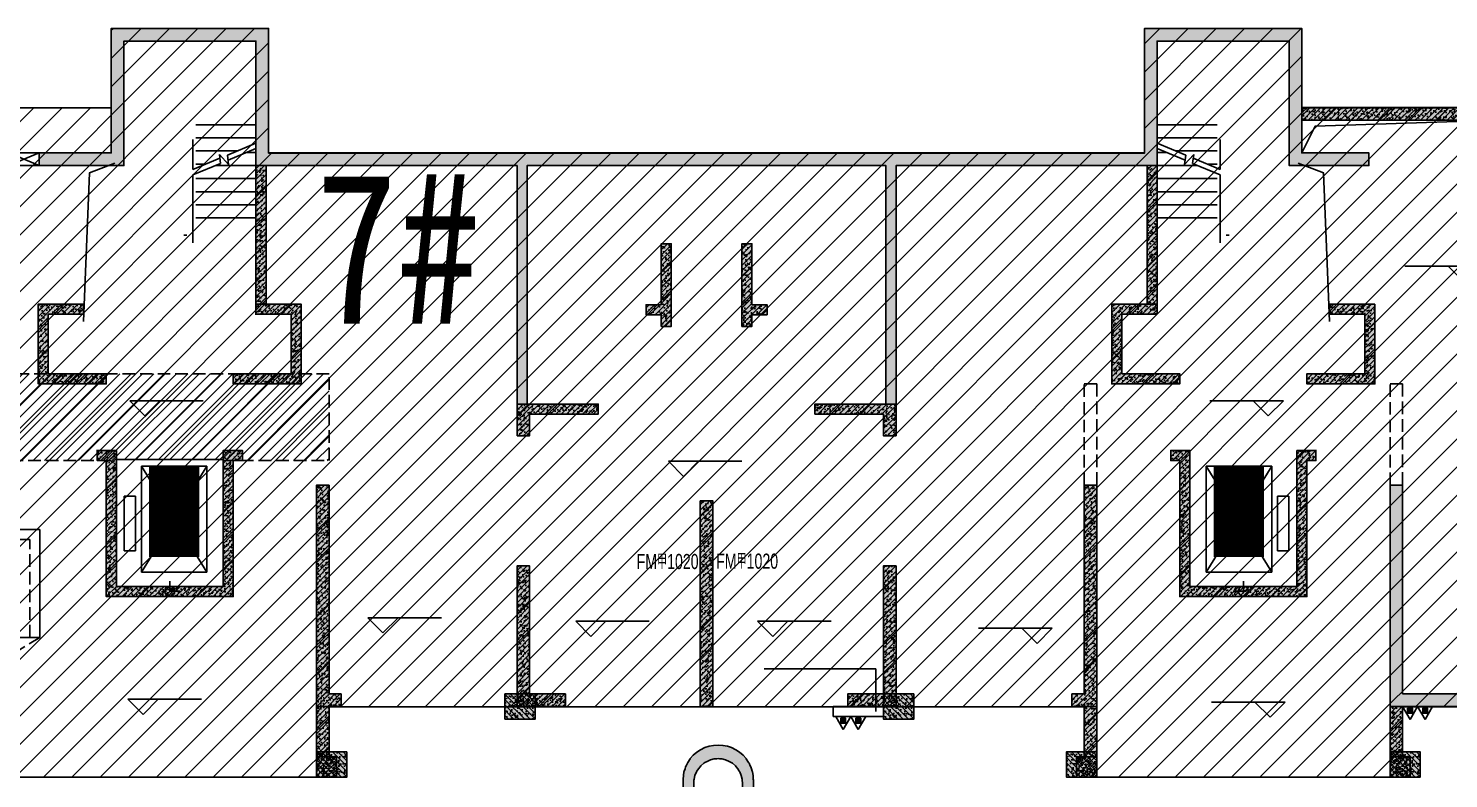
# Model space of a CAD drawing. Extents: x -1338203 to 1886333, y -783476 to 1038610.
# Drawn here: x 755202 to 783379, y 119921 to 134799 of the extents above; entities that cross this region are included whole.
import ezdxf
from ezdxf.enums import TextEntityAlignment as Align

# ---------------------------------------------------------------- set-up
doc = ezdxf.new("R2010")
doc.units = 0
doc.header["$LTSCALE"] = 1000
doc.header["$MEASUREMENT"] = 0
doc.linetypes.add('A-07-平面B1$0$DASH', pattern=[0.35, 0.25, -0.1])
for name, color, linetype, plot in [('A-001-主楼相对位置参照$0$AAD-A-MARK', 6, 'Continuous', False), ('A-07-平面B1$0$A01-125-交通核文字编号B2$0$AAD-A-MARK', 6, 'Continuous', False), ('A-07-平面B1$0$AAD-A-MARK', 6, 'Continuous', False), ('S-07-墙柱B1_1$0$AAD-A-MARK', 6, 'Continuous', False)]:
    doc.layers.add(name, color=color, linetype=linetype, plot=plot)
for name, color, linetype in [('A-001-平面参照B1$0$0G-NOTE', 4, 'Continuous'), ('A-07-平面B1$0$0A-A-SYMB-DOOR', 135, 'Continuous'), ('A-07-平面B1$0$0A-A-SYMB-ELEV', 150, 'Continuous'), ('A-07-平面B1$0$0A-B-D&W', 135, 'Continuous'), ('A-07-平面B1$0$0A-E-EVTR', 2, 'Continuous'), ('A-07-平面B1$0$0A-E-STRS', 2, 'Continuous'), ('A-07-平面B1$0$0A-ELEV-PATT', 8, 'Continuous'), ('A-07-平面B1$0$0A-O-HOLE', 52, 'Continuous'), ('A-07-平面B1$0$A01-125-交通核文字编号B2$0$0A-A-SYMB-ELEV', 150, 'Continuous'), ('A-FIRE', 7, 'Continuous'), ('p-a-core', 1, 'Continuous'), ('S-07-墙柱B1_1$0$0S-CC-LINE', 52, 'Continuous'), ('S-07-墙柱B1_1$0$0S-CW-HATCH', 251, 'Continuous'), ('S-07-墙柱B1_1$0$0S-CW-HATCH-UP', 251, 'Continuous'), ('S-07-墙柱B1_1$0$0S-CW-LINE', 72, 'Continuous'), ('S-07-墙柱B1_1$0$0S-S-HOLE', 55, 'Continuous'), ('S001地下一墙柱$0$S001地下一墙柱$0$0S-CC-LINE', 52, 'Continuous'), ('S001地下一墙柱$0$S001地下一墙柱$0$0S-CW-HATCH', 251, 'Continuous'), ('S001地下一墙柱$0$S001地下一墙柱$0$0S-CW-HATCH-UP', 251, 'Continuous'), ('地面指向箭头', 7, 'Continuous'), ('负一层消火栓$0$0P-ACC-FH', 7, 'Continuous'), ('负一层消火栓$0$0P-DIM-FH', 3, 'Continuous'), ('负一层消火栓$0$0P-EQUIP-FH', 7, 'Continuous')]:
    doc.layers.add(name, color=color, linetype=linetype)
doc.styles.add('A-001-平面参照B1$0$AAD-HT', font='simhei.ttf', dxfattribs={"width": 0.6})
doc.styles.add('A-07-平面B1$0$AAD-TXT', font='aad-txt.shx', dxfattribs={"width": 0.7, "bigfont": 'aad-hztxt.shx'})
pattern_1 = [(45, (0, 0), (-53.033, 53.033), []), (50, (0, 0), (215.1781, -18.8256), [22.5, -247.5]), (355, (0, 0), (-41.6254, 225.6576), [18, -198]), (100.4514, (17.93, -1.57), (173.5528, 206.8319), [19.122, -210.3426]), (46.1842, (0, 60), (320.1723, -49.6557), [33.75, -371.25]), (96.6356, (26.68, 55.86), (280.3988, 292.2354), [28.683, -315.514]), (351.1842, (0, 60), (280.3986, 292.2356), [27, -297]), (21, (30, 45), (179.0721, -120.7857), [22.5, -247.5]), (326, (30, 45), (72.9946, 217.545), [18, -198]), (71.4514, (44.92, 34.93), (252.0668, 96.7591), [19.122, -210.3426]), (37.5, (0, 0), (3.64796, 99.86816), [0, -195.6, 0, -201, 0, -198.75]), (7.5, (0, 0), (78.92086, 118.3235), [0, -114.6, 0, -191.1, 0, -75.75]), (327.5, (-66.9, 0), (160.14673, -6.76646), [0, -75, 0, -234, 0, -310.5]), (317.5, (-96.9, 0), (174.95585, 30.0315), [0, -97.5, 0, -155.4, 0, -220.5])]

# ---------------------------------------------------------------- blocks, each defined once
blk = doc.blocks.new('A-001-平面参照B1')
at = {"layer": 'A-001-平面参照B1$0$0G-NOTE', "style": 'A-001-平面参照B1$0$AAD-HT', "width": 0.8}
blk.add_text('7#', height=3000, rotation=0, dxfattribs=at).set_placement((-5474, -176447), align=Align.MIDDLE_LEFT)
blk = doc.blocks.new('S-07-墙柱B1_1')
at = {"layer": 'S-07-墙柱B1_1$0$0S-CW-HATCH'}
h = blk.add_hatch(color=256, dxfattribs=at)
h.dxf.hatch_style = 1
h.paths.add_polyline_path([(-2590, 8690), (-1160, 8690), (-1160, 11160), (1960, 11160), (1960, 8690), (19340, 8690), (19340, 11160), (22460, 11160), (22460, 8690), (23790, 8690), (23790, 8440), (22210, 8440), (22210, 10910), (19590, 10910), (19590, 8440), (14410, 8440), (14410, 3710), (14210, 3710), (14210, 8440), (7090, 8440), (7090, 3710), (6890, 3710), (6890, 8440), (1710, 8440), (1710, 10910), (-910, 10910), (-910, 8440), (-2590, 8440)])
h = blk.add_hatch(color=256, dxfattribs=at)
h.dxf.hatch_style = 1
h.paths.add_polyline_path([(22460, 9590), (26590, 9590), (26590, 8690), (26340, 8690), (26340, 9340), (22460, 9340)])
h = blk.add_hatch(color=256, dxfattribs=at)
h.dxf.hatch_style = 1
h.paths.add_polyline_path([(1710, 5690), (1910, 5690), (1910, 8440), (1710, 8440)])
h = blk.add_hatch(color=256, dxfattribs=at)
h.dxf.hatch_style = 1
h.paths.add_polyline_path([(19590, 5690), (19390, 5690), (19390, 8440), (19590, 8440)])
h = blk.add_hatch(color=256, dxfattribs=at)
h.dxf.hatch_style = 1
h.paths.add_polyline_path([(9750, 5680), (9750, 6890), (9950, 6890), (9950, 5250), (9750, 5250), (9750, 5480), (9450, 5480), (9450, 5680)])
h = blk.add_hatch(color=256, dxfattribs=at)
h.dxf.hatch_style = 1
h.paths.add_polyline_path([(11550, 5680), (11550, 6890), (11350, 6890), (11350, 5250), (11550, 5250), (11550, 5480), (11850, 5480), (11850, 5680)])
h = blk.add_hatch(color=256, dxfattribs=at)
h.dxf.hatch_style = 1
h.paths.add_polyline_path([(-2610, 5690), (-2610, 4110), (-1260, 4110), (-1260, 4310), (-2410, 4310), (-2410, 5490), (-1710, 5490), (-1710, 5690)])
h = blk.add_hatch(color=256, dxfattribs=at)
h.dxf.hatch_style = 1
h.paths.add_polyline_path([(2410, 4310), (1260, 4310), (1260, 4110), (2610, 4110), (2610, 5690), (1710, 5690), (1710, 5490), (2410, 5490)])
h = blk.add_hatch(color=256, dxfattribs=at)
h.dxf.hatch_style = 1
h.paths.add_polyline_path([(18890, 4310), (20040, 4310), (20040, 4110), (18690, 4110), (18690, 5690), (19590, 5690), (19590, 5490), (18890, 5490)])
h = blk.add_hatch(color=256, dxfattribs=at)
h.dxf.hatch_style = 1
h.paths.add_polyline_path([(23910, 5690), (23910, 4110), (22560, 4110), (22560, 4310), (23710, 4310), (23710, 5490), (23010, 5490), (23010, 5690)])
h = blk.add_hatch(color=256, dxfattribs=at)
h.dxf.hatch_style = 1
h.paths.add_polyline_path([(6890, 3080), (7140, 3080), (7140, 3510), (8500, 3510), (8500, 3710), (6890, 3710)])
h = blk.add_hatch(color=256, dxfattribs=at)
h.dxf.hatch_style = 1
h.paths.add_polyline_path([(14410, 3080), (14160, 3080), (14160, 3510), (12800, 3510), (12800, 3710), (14410, 3710)])
h = blk.add_hatch(color=256, dxfattribs=at)
h.dxf.hatch_style = 1
h.paths.add_polyline_path([(-1060, 2790), (-1440, 2790), (-1440, 2590), (-1260, 2590), (-1260, -110), (1260, -110), (1260, 2590), (1440, 2590), (1440, 2790), (1060, 2790), (1060, 90), (-1060, 90)])
h = blk.add_hatch(color=256, dxfattribs=at)
h.dxf.hatch_style = 1
h.paths.add_polyline_path([(22360, 2790), (22740, 2790), (22740, 2590), (22560, 2590), (22560, -110), (20040, -110), (20040, 2590), (19860, 2590), (19860, 2790), (20240, 2790), (20240, 90), (22360, 90)])
h = blk.add_hatch(color=256, dxfattribs=at)
h.dxf.hatch_style = 1
h.paths.add_polyline_path([(2910, -2290), (3400, -2290), (3400, -2040), (3160, -2040), (3160, 2100), (2910, 2100)])
h = blk.add_hatch(color=256, dxfattribs=at)
h.dxf.hatch_style = 1
h.paths.add_polyline_path([(18390, -2290), (17900, -2290), (17900, -2040), (18140, -2040), (18140, 2100), (18390, 2100)])
h = blk.add_hatch(color=256, dxfattribs=at)
h.dxf.hatch_style = 1
h.paths.add_polyline_path([(24460, -2040), (28140, -2040), (28140, -2290), (24210, -2290), (24210, 2100), (24460, 2100)])
h = blk.add_hatch(color=256, dxfattribs=at)
h.dxf.hatch_style = 1
h.paths.add_polyline_path([(10775, -2290), (10525, -2290), (10525, 1790), (10775, 1790)])
h = blk.add_hatch(color=256, dxfattribs=at)
h.dxf.hatch_style = 1
h.paths.add_polyline_path([(6890, -2290), (7850, -2290), (7850, -2040), (7140, -2040), (7140, 500), (6890, 500)])
h = blk.add_hatch(color=256, dxfattribs=at)
h.dxf.hatch_style = 1
h.paths.add_polyline_path([(14410, -2290), (13450, -2290), (13450, -2040), (14160, -2040), (14160, 500), (14410, 500)])
h = blk.add_hatch(color=256, dxfattribs=at)
h.dxf.hatch_style = 1
h.paths.add_polyline_path([(2910, -2290), (3160, -2290), (3160, -3290), (2910, -3290)])
h = blk.add_hatch(color=256, dxfattribs=at)
h.dxf.hatch_style = 1
h.paths.add_polyline_path([(18390, -2290), (18140, -2290), (18140, -3290), (18390, -3290)])
h = blk.add_hatch(color=256, dxfattribs=at)
h.dxf.hatch_style = 1
h.paths.add_polyline_path([(24210, -2290), (24460, -2290), (24460, -3290), (24210, -3290)])
h = blk.add_hatch(color=256, dxfattribs=at)
h.dxf.hatch_style = 1
h.paths.add_polyline_path([(3310, -3290), (2910, -3290), (2910, -3690), (3310, -3690)])
h = blk.add_hatch(color=256, dxfattribs=at)
h.dxf.hatch_style = 1
h.paths.add_polyline_path([(18390, -3290), (17990, -3290), (17990, -3690), (18390, -3690)])
h = blk.add_hatch(color=256, dxfattribs=at)
h.dxf.hatch_style = 1
h.paths.add_polyline_path([(24610, -3290), (24210, -3290), (24210, -3690), (24610, -3690)])
at = {"layer": 'S-07-墙柱B1_1$0$0S-CW-HATCH-UP'}
h = blk.add_hatch(dxfattribs=at)
h.set_pattern_fill('钢筋混凝土', color=256, scale=30)
h.set_pattern_definition([(45, (0, 0), (-53.033, 53.033), []), (50, (0, 0), (215.178, -18.8256), [22.5, -247.5]), (355, (0, 0), (-41.6254, 225.6576), [18, -198]), (100.4514, (17.93, -1.57), (173.5528, 206.8319), [19.122, -210.3426]), (46.1842, (0, 60), (320.1723, -49.6557), [33.75, -371.25]), (96.6356, (26.68, 55.86), (280.3988, 292.2354), [28.683, -315.514]), (351.1842, (0, 60), (280.3986, 292.2356), [27, -297]), (21, (30, 45), (179.0721, -120.7857), [22.5, -247.5]), (326, (30, 45), (72.9946, 217.545), [18, -198]), (71.4514, (44.92, 34.93), (252.0668, 96.7591), [19.122, -210.3426]), (37.5, (0, 0), (3.64796, 99.86816), [0, -195.6, 0, -201, 0, -198.75]), (7.5, (0, 0), (78.92086, 118.3235), [0, -114.6, 0, -191.1, 0, -75.75]), (327.5, (-66.9, 0), (160.14673, -6.76646), [0, -75, 0, -234, 0, -310.5]), (317.5, (-96.9, 0), (174.95585, 30.0315), [0, -97.5, 0, -155.4, 0, -220.5])])
h.paths.add_polyline_path([(-2590, 8690), (-1160, 8690), (-1160, 11160), (1960, 11160), (1960, 8690), (19340, 8690), (19340, 11160), (22460, 11160), (22460, 8690), (23790, 8690), (23790, 8440), (22210, 8440), (22210, 10910), (19590, 10910), (19590, 8440), (14410, 8440), (14410, 3710), (14210, 3710), (14210, 8440), (7090, 8440), (7090, 3710), (6890, 3710), (6890, 8440), (1710, 8440), (1710, 10910), (-910, 10910), (-910, 8440), (-2590, 8440)])
h = blk.add_hatch(dxfattribs=at)
h.set_pattern_fill('钢筋混凝土', color=256, scale=30)
h.set_pattern_definition([(45, (-2593366.44, 636368.834), (-53.0330086, 53.0330086), []), (50, (-2593366.44, 636368.83), (215.178055, -18.82564), [22.5, -247.5]), (355, (-2593366.44, 636368.83), (-41.6254, 225.65764), [18, -198]), (100.4514, (-2593348.51, 636367.27), (173.552815, 206.831863), [19.122057, -210.342634]), (46.1842, (-2593366.44, 636428.83), (320.172315, -49.655704), [33.75, -371.25]), (96.6356, (-2593339.76, 636424.7), (280.39881, 292.23536), [28.683086, -315.5139]), (351.1842, (-2593366.44, 636428.83), (280.398584, 292.23558), [27, -297]), (21, (-2593336.44, 636413.83), (179.072116, -120.785667), [22.5, -247.5]), (326, (-2593336.44, 636413.83), (72.9946, 217.545014), [18, -198]), (71.4514, (-2593321.52, 636403.77), (252.066789, 96.759149), [19.122057, -210.342634]), (37.5, (-2593366.44, 636368.834), (3.6479566, 99.8681561), [0, -195.6, 0, -201, 0, -198.75]), (7.5, (-2593366.44, 636368.83), (78.9208612, 118.3235136), [0, -114.6, 0, -191.1, 0, -75.75]), (327.5, (-2593433.34, 636368.834), (160.1467309, -6.7664615), [0, -75, 0, -234, 0, -310.5]), (317.5, (-2593463.34, 636368.83), (174.955851, 30.031495), [0, -97.5, 0, -155.4, 0, -220.5])])
h.paths.add_polyline_path([(22460, 9590), (26590, 9590), (26590, 8690), (26340, 8690), (26340, 9340), (22460, 9340)])
h = blk.add_hatch(dxfattribs=at)
h.set_pattern_fill('钢筋混凝土', color=256, scale=30)
h.set_pattern_definition(pattern_1)
h.paths.add_polyline_path([(1710, 5690), (1910, 5690), (1910, 8440), (1710, 8440)])
h = blk.add_hatch(dxfattribs=at)
h.set_pattern_fill('钢筋混凝土', color=256, scale=30)
h.set_pattern_definition(pattern_1)
h.paths.add_polyline_path([(19590, 5690), (19390, 5690), (19390, 8440), (19590, 8440)])
h = blk.add_hatch(dxfattribs=at)
h.set_pattern_fill('钢筋混凝土', color=256, scale=30)
h.set_pattern_definition(pattern_1)
h.paths.add_polyline_path([(9750, 5680), (9750, 6890), (9950, 6890), (9950, 5250), (9750, 5250), (9750, 5480), (9450, 5480), (9450, 5680)])
h = blk.add_hatch(dxfattribs=at)
h.set_pattern_fill('钢筋混凝土', color=256, scale=30)
h.set_pattern_definition(pattern_1)
h.paths.add_polyline_path([(11550, 5680), (11550, 6890), (11350, 6890), (11350, 5250), (11550, 5250), (11550, 5480), (11850, 5480), (11850, 5680)])
h = blk.add_hatch(dxfattribs=at)
h.set_pattern_fill('钢筋混凝土', color=256, scale=30)
h.set_pattern_definition(pattern_1)
h.paths.add_polyline_path([(-2610, 5690), (-2610, 4110), (-1260, 4110), (-1260, 4310), (-2410, 4310), (-2410, 5490), (-1710, 5490), (-1710, 5690)])
h = blk.add_hatch(dxfattribs=at)
h.set_pattern_fill('钢筋混凝土', color=256, scale=30)
h.set_pattern_definition(pattern_1)
h.paths.add_polyline_path([(2410, 4310), (1260, 4310), (1260, 4110), (2610, 4110), (2610, 5690), (1710, 5690), (1710, 5490), (2410, 5490)])
h = blk.add_hatch(dxfattribs=at)
h.set_pattern_fill('钢筋混凝土', color=256, scale=30)
h.set_pattern_definition(pattern_1)
h.paths.add_polyline_path([(18890, 4310), (20040, 4310), (20040, 4110), (18690, 4110), (18690, 5690), (19590, 5690), (19590, 5490), (18890, 5490)])
h = blk.add_hatch(dxfattribs=at)
h.set_pattern_fill('钢筋混凝土', color=256, scale=30)
h.set_pattern_definition(pattern_1)
h.paths.add_polyline_path([(23910, 5690), (23910, 4110), (22560, 4110), (22560, 4310), (23710, 4310), (23710, 5490), (23010, 5490), (23010, 5690)])
h = blk.add_hatch(dxfattribs=at)
h.set_pattern_fill('钢筋混凝土', color=256, scale=30)
h.set_pattern_definition(pattern_1)
h.paths.add_polyline_path([(6890, 3080), (7140, 3080), (7140, 3510), (8500, 3510), (8500, 3710), (6890, 3710)])
h = blk.add_hatch(dxfattribs=at)
h.set_pattern_fill('钢筋混凝土', color=256, scale=30)
h.set_pattern_definition(pattern_1)
h.paths.add_polyline_path([(14410, 3080), (14160, 3080), (14160, 3510), (12800, 3510), (12800, 3710), (14410, 3710)])
h = blk.add_hatch(dxfattribs=at)
h.set_pattern_fill('钢筋混凝土', color=256, scale=30)
h.set_pattern_definition(pattern_1)
h.paths.add_polyline_path([(-1060, 2790), (-1440, 2790), (-1440, 2590), (-1260, 2590), (-1260, -110), (1260, -110), (1260, 2590), (1440, 2590), (1440, 2790), (1060, 2790), (1060, 90), (-1060, 90)])
h = blk.add_hatch(dxfattribs=at)
h.set_pattern_fill('钢筋混凝土', color=256, scale=30)
h.set_pattern_definition(pattern_1)
h.paths.add_polyline_path([(22360, 2790), (22740, 2790), (22740, 2590), (22560, 2590), (22560, -110), (20040, -110), (20040, 2590), (19860, 2590), (19860, 2790), (20240, 2790), (20240, 90), (22360, 90)])
h = blk.add_hatch(dxfattribs=at)
h.set_pattern_fill('钢筋混凝土', color=256, scale=30)
h.set_pattern_definition(pattern_1)
h.paths.add_polyline_path([(2910, -2290), (3400, -2290), (3400, -2040), (3160, -2040), (3160, 2100), (2910, 2100)])
h = blk.add_hatch(dxfattribs=at)
h.set_pattern_fill('钢筋混凝土', color=256, scale=30)
h.set_pattern_definition(pattern_1)
h.paths.add_polyline_path([(18390, -2290), (17900, -2290), (17900, -2040), (18140, -2040), (18140, 2100), (18390, 2100)])
h = blk.add_hatch(dxfattribs=at)
h.set_pattern_fill('钢筋混凝土', color=256, scale=30)
h.set_pattern_definition(pattern_1)
h.paths.add_polyline_path([(24460, -2040), (28140, -2040), (28140, -2290), (24210, -2290), (24210, 2100), (24460, 2100)])
h = blk.add_hatch(dxfattribs=at)
h.set_pattern_fill('钢筋混凝土', color=256, scale=30)
h.set_pattern_definition(pattern_1)
h.paths.add_polyline_path([(10775, -2290), (10525, -2290), (10525, 1790), (10775, 1790)])
h = blk.add_hatch(dxfattribs=at)
h.set_pattern_fill('钢筋混凝土', color=256, scale=30)
h.set_pattern_definition(pattern_1)
h.paths.add_polyline_path([(6890, -2290), (7850, -2290), (7850, -2040), (7140, -2040), (7140, 500), (6890, 500)])
h = blk.add_hatch(dxfattribs=at)
h.set_pattern_fill('钢筋混凝土', color=256, scale=30)
h.set_pattern_definition(pattern_1)
h.paths.add_polyline_path([(14410, -2290), (13450, -2290), (13450, -2040), (14160, -2040), (14160, 500), (14410, 500)])
h = blk.add_hatch(dxfattribs=at)
h.set_pattern_fill('STARS', color=256, scale=115, angle=45)
h.set_pattern_definition([(45, (0, 0), (-111.8, 111.8), [91.28, -91.28]), (105, (0, 0), (-152.72, -40.92), [91.28, -91.28]), (165, (-23.63, 88.17), (-40.92, -152.72), [91.28, -91.28])])
edge = h.paths.add_edge_path()
edge.add_arc((0, 0), 100, 0, 360)
h = blk.add_hatch(dxfattribs=at)
h.set_pattern_fill('钢筋混凝土', color=256, scale=30)
h.set_pattern_definition(pattern_1)
h.paths.add_polyline_path([(2910, -2290), (3160, -2290), (3160, -3290), (2910, -3290)])
h = blk.add_hatch(dxfattribs=at)
h.set_pattern_fill('钢筋混凝土', color=256, scale=30)
h.set_pattern_definition(pattern_1)
h.paths.add_polyline_path([(18390, -2290), (18140, -2290), (18140, -3290), (18390, -3290)])
h = blk.add_hatch(dxfattribs=at)
h.set_pattern_fill('钢筋混凝土', color=256, scale=30)
h.set_pattern_definition(pattern_1)
h.paths.add_polyline_path([(24210, -2290), (24460, -2290), (24460, -3290), (24210, -3290)])
h = blk.add_hatch(dxfattribs=at)
h.set_pattern_fill('钢筋混凝土', color=256, scale=30)
h.set_pattern_definition(pattern_1)
h.paths.add_polyline_path([(3310, -3290), (2910, -3290), (2910, -3690), (3310, -3690)])
h = blk.add_hatch(dxfattribs=at)
h.set_pattern_fill('钢筋混凝土', color=256, scale=30)
h.set_pattern_definition(pattern_1)
h.paths.add_polyline_path([(18390, -3290), (17990, -3290), (17990, -3690), (18390, -3690)])
h = blk.add_hatch(dxfattribs=at)
h.set_pattern_fill('钢筋混凝土', color=256, scale=30)
h.set_pattern_definition(pattern_1)
h.paths.add_polyline_path([(24610, -3290), (24210, -3290), (24210, -3690), (24610, -3690)])
at = {"layer": 'S-07-墙柱B1_1$0$0S-CC-LINE'}
for points in [[(3310, -3290), (2910, -3290), (2910, -3690), (3310, -3690)], [(18390, -3290), (17990, -3290), (17990, -3690), (18390, -3690)], [(24610, -3290), (24210, -3290), (24210, -3690), (24610, -3690)]]:
    blk.add_lwpolyline(points, close=True, dxfattribs=at)
at = {"layer": 'S-07-墙柱B1_1$0$0S-CW-LINE', "flags": 128}
blk.add_lwpolyline([(-2590, 8690), (-1160, 8690), (-1160, 11160), (1960, 11160), (1960, 8690), (19340, 8690), (19340, 11160), (22460, 11160), (22460, 8690), (23790, 8690), (23790, 8440), (22210, 8440), (22210, 10910), (19590, 10910), (19590, 8440), (14410, 8440), (14410, 3710), (14210, 3710), (14210, 8440), (7090, 8440), (7090, 3710), (6890, 3710), (6890, 8440), (1710, 8440), (1710, 10910), (-910, 10910), (-910, 8440), (-2590, 8440)], close=True, dxfattribs=at)
at = {"layer": 'S-07-墙柱B1_1$0$0S-CW-LINE'}
for points in [[(22460, 9590), (26590, 9590), (26590, 8690), (26340, 8690), (26340, 9340), (22460, 9340)], [(1710, 5690), (1910, 5690), (1910, 8440), (1710, 8440)], [(19590, 5690), (19390, 5690), (19390, 8440), (19590, 8440)], [(9750, 5680), (9750, 6890), (9950, 6890), (9950, 5250), (9750, 5250), (9750, 5480), (9450, 5480), (9450, 5680)], [(11550, 5680), (11550, 6890), (11350, 6890), (11350, 5250), (11550, 5250), (11550, 5480), (11850, 5480), (11850, 5680)], [(-2610, 5690), (-2610, 4110), (-1260, 4110), (-1260, 4310), (-2410, 4310), (-2410, 5490), (-1710, 5490), (-1710, 5690)], [(2410, 4310), (1260, 4310), (1260, 4110), (2610, 4110), (2610, 5690), (1710, 5690), (1710, 5490), (2410, 5490)], [(18890, 4310), (20040, 4310), (20040, 4110), (18690, 4110), (18690, 5690), (19590, 5690), (19590, 5490), (18890, 5490)], [(23910, 5690), (23910, 4110), (22560, 4110), (22560, 4310), (23710, 4310), (23710, 5490), (23010, 5490), (23010, 5690)], [(6890, 3080), (7140, 3080), (7140, 3510), (8500, 3510), (8500, 3710), (6890, 3710)], [(14410, 3080), (14160, 3080), (14160, 3510), (12800, 3510), (12800, 3710), (14410, 3710)], [(-1060, 2790), (-1440, 2790), (-1440, 2590), (-1260, 2590), (-1260, -110), (1260, -110), (1260, 2590), (1440, 2590), (1440, 2790), (1060, 2790), (1060, 90), (-1060, 90)], [(22360, 2790), (22740, 2790), (22740, 2590), (22560, 2590), (22560, -110), (20040, -110), (20040, 2590), (19860, 2590), (19860, 2790), (20240, 2790), (20240, 90), (22360, 90)], [(2910, -2290), (3400, -2290), (3400, -2040), (3160, -2040), (3160, 2100), (2910, 2100)], [(18390, -2290), (17900, -2290), (17900, -2040), (18140, -2040), (18140, 2100), (18390, 2100)], [(24460, -2040), (28140, -2040), (28140, -2290), (24210, -2290), (24210, 2100), (24460, 2100)], [(10775, -2290), (10525, -2290), (10525, 1790), (10775, 1790)], [(6890, -2290), (7850, -2290), (7850, -2040), (7140, -2040), (7140, 500), (6890, 500)], [(14410, -2290), (13450, -2290), (13450, -2040), (14160, -2040), (14160, 500), (14410, 500)], [(2910, -2290), (3160, -2290), (3160, -3290), (2910, -3290)], [(18390, -2290), (18140, -2290), (18140, -3290), (18390, -3290)], [(24210, -2290), (24460, -2290), (24460, -3290), (24210, -3290)]]:
    blk.add_lwpolyline(points, close=True, dxfattribs=at)
at = {"layer": 'S-07-墙柱B1_1$0$0S-S-HOLE'}
blk.add_lwpolyline([(-3190, 8690), (-2590, 8690), (-2590, 8440), (-3190, 8440)], close=True, dxfattribs=at)
for points in [[(-2590, 8690), (-3190, 8440)], [(-3190, 8690), (-2590, 8440)]]:
    blk.add_lwpolyline(points, dxfattribs=at)
at = {"layer": 'S-07-墙柱B1_1$0$AAD-A-MARK'}
for q in [(0, 200), (200, 0)]:
    blk.add_line((0, 0), q, dxfattribs=at)
blk.add_circle((0, 0), 100, dxfattribs=at)
blk = doc.blocks.new('S001地下一墙柱')
at = {"layer": 'S001地下一墙柱$0$S001地下一墙柱$0$0S-CW-HATCH'}
h = blk.add_hatch(color=256, dxfattribs=at)
h.dxf.hatch_style = 1
h.paths.add_polyline_path([(-1109, -185790), (-1109, -185290), (-1709, -185290), (-1709, -185790)])
h = blk.add_hatch(color=256, dxfattribs=at)
h.dxf.hatch_style = 1
h.paths.add_polyline_path([(6401, -185790), (6401, -185290), (5801, -185290), (5801, -185790)])
h = blk.add_hatch(color=256, dxfattribs=at)
h.dxf.hatch_style = 1
h.paths.add_polyline_path([(-4849, -186940), (-4849, -186440), (-5449, -186440), (-5449, -186940)])
h = blk.add_hatch(color=256, dxfattribs=at)
h.dxf.hatch_style = 1
h.paths.add_polyline_path([(10031, -186940), (10031, -186440), (9431, -186440), (9431, -186940)])
h = blk.add_hatch(color=256, dxfattribs=at)
h.dxf.hatch_style = 1
h.paths.add_polyline_path([(16451, -186940), (16451, -186440), (15851, -186440), (15851, -186940)])
at = {"layer": 'S001地下一墙柱$0$S001地下一墙柱$0$0S-CW-HATCH-UP'}
h = blk.add_hatch(dxfattribs=at)
h.set_pattern_fill('钢筋混凝土', color=256, scale=30, angle=-90)
h.set_pattern_definition([(315, (7842.966, -218100.73), (53.03301, 53.03301), []), (320, (7842.97, -218100.73), (-18.8256, -215.1781), [22.5, -247.5]), (265, (7842.97, -218100.73), (225.6576, 41.6254), [18, -198]), (10.4514, (7841.4, -218118.66), (206.8319, -173.5528), [19.122, -210.3426]), (316.1842, (7902.97, -218100.73), (-49.6557, -320.1723), [33.75, -371.25]), (6.6356, (7898.83, -218127.4), (292.2354, -280.3988), [28.683, -315.514]), (261.1842, (7902.97, -218100.73), (292.2356, -280.3986), [27, -297]), (291, (7887.97, -218130.73), (-120.7857, -179.0721), [22.5, -247.5]), (236, (7887.97, -218130.73), (217.545, -72.9946), [18, -198]), (341.4514, (7877.9, -218145.66), (96.7591, -252.0668), [19.122, -210.3426]), (307.5, (7842.966, -218100.73), (99.86816, -3.64796), [0, -195.6, 0, -201, 0, -198.75]), (277.5, (7842.97, -218100.73), (118.3235, -78.92086), [0, -114.6, 0, -191.1, 0, -75.75]), (237.5, (7842.966, -218033.83), (-6.76646, -160.14673), [0, -75, 0, -234, 0, -310.5]), (227.5, (7842.97, -218003.83), (30.0315, -174.95585), [0, -97.5, 0, -155.4, 0, -220.5])])
h.paths.add_polyline_path([(-1109, -185790), (-1109, -185290), (-1709, -185290), (-1709, -185790)])
h = blk.add_hatch(dxfattribs=at)
h.set_pattern_fill('钢筋混凝土', color=256, scale=30, angle=-90)
h.set_pattern_definition([(315, (15352.966, -218100.73), (53.03301, 53.03301), []), (320, (15352.97, -218100.73), (-18.8256, -215.1781), [22.5, -247.5]), (265, (15352.97, -218100.73), (225.6576, 41.6254), [18, -198]), (10.4514, (15351.4, -218118.66), (206.8319, -173.5528), [19.122, -210.3426]), (316.1842, (15412.97, -218100.73), (-49.6557, -320.1723), [33.75, -371.25]), (6.6356, (15408.83, -218127.4), (292.2354, -280.3988), [28.683, -315.514]), (261.1842, (15412.97, -218100.73), (292.2356, -280.3986), [27, -297]), (291, (15397.97, -218130.73), (-120.7857, -179.0721), [22.5, -247.5]), (236, (15397.97, -218130.73), (217.545, -72.9946), [18, -198]), (341.4514, (15387.9, -218145.66), (96.7591, -252.0668), [19.122, -210.3426]), (307.5, (15352.966, -218100.73), (99.86816, -3.64796), [0, -195.6, 0, -201, 0, -198.75]), (277.5, (15352.97, -218100.73), (118.3235, -78.92086), [0, -114.6, 0, -191.1, 0, -75.75]), (237.5, (15352.966, -218033.83), (-6.76646, -160.14673), [0, -75, 0, -234, 0, -310.5]), (227.5, (15352.97, -218003.83), (30.0315, -174.95585), [0, -97.5, 0, -155.4, 0, -220.5])])
h.paths.add_polyline_path([(6401, -185790), (6401, -185290), (5801, -185290), (5801, -185790)])
h = blk.add_hatch(dxfattribs=at)
h.set_pattern_fill('钢筋混凝土', color=256, scale=30, angle=-90)
h.set_pattern_definition([(315, (4102.96, -219250.73), (53.03301, 53.03301), []), (320, (4102.96, -219250.73), (-18.8256, -215.1781), [22.5, -247.5]), (265, (4102.96, -219250.73), (225.6576, 41.6254), [18, -198]), (10.4514, (4101.4, -219268.66), (206.8319, -173.5528), [19.122, -210.3426]), (316.1842, (4162.96, -219250.73), (-49.6557, -320.1723), [33.75, -371.25]), (6.6356, (4158.82, -219277.4), (292.2354, -280.3988), [28.683, -315.514]), (261.1842, (4162.96, -219250.73), (292.2356, -280.3986), [27, -297]), (291, (4147.96, -219280.73), (-120.7857, -179.0721), [22.5, -247.5]), (236, (4147.96, -219280.73), (217.545, -72.9946), [18, -198]), (341.4514, (4137.9, -219295.66), (96.7591, -252.0668), [19.122, -210.3426]), (307.5, (4102.96, -219250.73), (99.86816, -3.64796), [0, -195.6, 0, -201, 0, -198.75]), (277.5, (4102.96, -219250.73), (118.3235, -78.92086), [0, -114.6, 0, -191.1, 0, -75.75]), (237.5, (4102.96, -219183.83), (-6.76646, -160.14673), [0, -75, 0, -234, 0, -310.5]), (227.5, (4102.96, -219153.83), (30.0315, -174.95585), [0, -97.5, 0, -155.4, 0, -220.5])])
h.paths.add_polyline_path([(-4849, -186940), (-4849, -186440), (-5449, -186440), (-5449, -186940)])
h = blk.add_hatch(dxfattribs=at)
h.set_pattern_fill('钢筋混凝土', color=256, scale=30, angle=-90)
h.set_pattern_definition([(315, (18982.96, -219250.73), (53.03301, 53.03301), []), (320, (18982.96, -219250.73), (-18.8256, -215.1781), [22.5, -247.5]), (265, (18982.96, -219250.73), (225.6576, 41.6254), [18, -198]), (10.4514, (18981.4, -219268.66), (206.8319, -173.5528), [19.122, -210.3426]), (316.1842, (19042.96, -219250.73), (-49.6557, -320.1723), [33.75, -371.25]), (6.6356, (19038.82, -219277.4), (292.2354, -280.3988), [28.683, -315.514]), (261.1842, (19042.96, -219250.73), (292.2356, -280.3986), [27, -297]), (291, (19027.96, -219280.73), (-120.7857, -179.0721), [22.5, -247.5]), (236, (19027.96, -219280.73), (217.545, -72.9946), [18, -198]), (341.4514, (19017.9, -219295.66), (96.7591, -252.0668), [19.122, -210.3426]), (307.5, (18982.96, -219250.73), (99.86816, -3.64796), [0, -195.6, 0, -201, 0, -198.75]), (277.5, (18982.96, -219250.73), (118.3235, -78.92086), [0, -114.6, 0, -191.1, 0, -75.75]), (237.5, (18982.96, -219183.83), (-6.76646, -160.14673), [0, -75, 0, -234, 0, -310.5]), (227.5, (18982.96, -219153.83), (30.0315, -174.95585), [0, -97.5, 0, -155.4, 0, -220.5])])
h.paths.add_polyline_path([(10031, -186940), (10031, -186440), (9431, -186440), (9431, -186940)])
h = blk.add_hatch(dxfattribs=at)
h.set_pattern_fill('钢筋混凝土', color=256, scale=30, angle=-90)
h.set_pattern_definition([(315, (25402.96, -219250.73), (53.03301, 53.03301), []), (320, (25402.96, -219250.73), (-18.8256, -215.1781), [22.5, -247.5]), (265, (25402.96, -219250.73), (225.6576, 41.6254), [18, -198]), (10.4514, (25401.4, -219268.66), (206.8319, -173.5528), [19.122, -210.3426]), (316.1842, (25462.96, -219250.73), (-49.6557, -320.1723), [33.75, -371.25]), (6.6356, (25458.82, -219277.4), (292.2354, -280.3988), [28.683, -315.514]), (261.1842, (25462.96, -219250.73), (292.2356, -280.3986), [27, -297]), (291, (25447.96, -219280.73), (-120.7857, -179.0721), [22.5, -247.5]), (236, (25447.96, -219280.73), (217.545, -72.9946), [18, -198]), (341.4514, (25437.9, -219295.66), (96.7591, -252.0668), [19.122, -210.3426]), (307.5, (25402.96, -219250.73), (99.86816, -3.64796), [0, -195.6, 0, -201, 0, -198.75]), (277.5, (25402.96, -219250.73), (118.3235, -78.92086), [0, -114.6, 0, -191.1, 0, -75.75]), (237.5, (25402.96, -219183.83), (-6.76646, -160.14673), [0, -75, 0, -234, 0, -310.5]), (227.5, (25402.96, -219153.83), (30.0315, -174.95585), [0, -97.5, 0, -155.4, 0, -220.5])])
h.paths.add_polyline_path([(16451, -186940), (16451, -186440), (15851, -186440), (15851, -186940)])
at = {"layer": 'S001地下一墙柱$0$S001地下一墙柱$0$0S-CC-LINE'}
for points in [[(-1109, -185790), (-1109, -185290), (-1709, -185290), (-1709, -185790)], [(6401, -185790), (6401, -185290), (5801, -185290), (5801, -185790)], [(-4849, -186940), (-4849, -186440), (-5449, -186440), (-5449, -186940)], [(10031, -186940), (10031, -186440), (9431, -186440), (9431, -186940)], [(16451, -186940), (16451, -186440), (15851, -186440), (15851, -186940)]]:
    blk.add_lwpolyline(points, close=True, dxfattribs=at)
at = {"ltscale": 0.002}
blk.add_blockref('S-07-墙柱B1_1', (-8359, -183250), dxfattribs=at)
blk = doc.blocks.new('负一层消火栓$0$$TwtSys$00000546')
h = blk.add_hatch()
h.set_pattern_fill('ANSI31', color=256, scale=200, style=0)
h.set_pattern_definition([(45, (-38543.802, -6670.83), (-17.67767, 17.67767), [])])
h.paths.add_polyline_path([(-65, 174), (65, 174), (65, 44), (-65, 44)])
for points in [[(0, 344), (-198, 0), (198, 0)], [(-65, 174), (65, 174), (65, 44), (-65, 44)]]:
    blk.add_lwpolyline(points, close=True)
blk = doc.blocks.new('负一层消火栓')
at = {"layer": '负一层消火栓$0$0P-ACC-FH', "elevation": 0}
blk.add_lwpolyline([(4801, -185740), (4801, -185540), (5801, -185540), (5801, -185740)], close=True, dxfattribs=at)
at = {"layer": '负一层消火栓$0$0P-DIM-FH'}
for p, q in [((5651, -184791), (3436, -184791)), ((5651, -185640), (5651, -184791))]:
    blk.add_line(p, q, dxfattribs=at)
at = {"layer": '负一层消火栓$0$0P-EQUIP-FH', "yscale": 0.75, "zscale": 0.75, "rotation": 180}
for p, xscale in [((16250, -185540), -0.75), ((16548, -185540), -0.75), ((5002, -185740, 800), 0.75), ((5300, -185740, 800), 0.75)]:
    blk.add_blockref('负一层消火栓$0$$TwtSys$00000546', p, dxfattribs=dict(at, xscale=xscale))
blk = doc.blocks.new('JTDT')
at = {"layer": 'A-FIRE'}
h = blk.add_hatch(color=251, dxfattribs=at)
h.dxf.hatch_style = 1
h.paths.add_polyline_path([(189165, 82916), (189162, 82988), (189159, 82988), (189147, 83060), (189144, 83075), (189126, 83123), (189114, 83162), (189105, 83180), (189081, 83230), (189072, 83245), (189057, 83269), (189036, 83299), (189024, 83317), (189021, 83320), (189021, 83323), (188961, 83389), (188893, 83449), (188818, 83500), (188734, 83542), (188650, 83571), (188561, 83586), (188468, 83592), (188378, 83586), (188288, 83571), (188202, 83542), (188118, 83500), (188043, 83449), (187974, 83389), (187915, 83323), (187915, 83320), (187912, 83317), (187900, 83299), (187882, 83269), (187864, 83245), (187858, 83230), (187831, 83180), (187822, 83162), (187810, 83123), (187795, 83075), (187789, 83060), (187777, 82988), (187771, 82916), (187771, 82895), (187771, 82839), (187771, 81938), (187559, 81938), (187559, 81935), (187867, 80625), (187876, 80592), (187882, 80625), (188190, 81935), (187983, 81935), (187983, 81938), (187983, 82839), (187986, 82895), (187989, 82916), (188007, 82988), (188037, 83060), (188046, 83075), (188076, 83123), (188109, 83162), (188124, 83180), (188184, 83230), (188205, 83245), (188247, 83269), (188318, 83299), (188390, 83317), (188441, 83320), (188468, 83323), (188492, 83320), (188543, 83317), (188615, 83299), (188686, 83269), (188728, 83245), (188749, 83230), (188809, 83180), (188824, 83162), (188857, 83123), (188887, 83075), (188896, 83060), (188926, 82988), (188944, 82916), (188947, 82895), (188949, 82839), (188949, 80625), (189168, 80625), (189168, 82839), (189168, 82895)])
at = {"layer": '地面指向箭头', "color": 251, "linetype": 'Continuous'}
blk.add_lwpolyline([(189165, 82916), (189162, 82988), (189159, 82988), (189147, 83060), (189144, 83075), (189126, 83123), (189114, 83162), (189105, 83180), (189081, 83230), (189072, 83245), (189057, 83269), (189036, 83299), (189024, 83317), (189021, 83320), (189021, 83323), (188961, 83389), (188893, 83449), (188818, 83500), (188734, 83542), (188650, 83571), (188561, 83586), (188468, 83592), (188378, 83586), (188288, 83571), (188202, 83542), (188118, 83500), (188043, 83449), (187974, 83389), (187915, 83323), (187915, 83320), (187912, 83317), (187900, 83299), (187882, 83269), (187864, 83245), (187858, 83230), (187831, 83180), (187822, 83162), (187810, 83123), (187795, 83075), (187789, 83060), (187777, 82988), (187771, 82916), (187771, 82895), (187771, 82839), (187771, 81938), (187559, 81938), (187559, 81935), (187867, 80625), (187876, 80592), (187882, 80625), (188190, 81935), (187983, 81935), (187983, 81938), (187983, 82839), (187986, 82895), (187989, 82916), (188007, 82988), (188037, 83060), (188046, 83075), (188076, 83123), (188109, 83162), (188124, 83180), (188184, 83230), (188205, 83245), (188247, 83269), (188318, 83299), (188390, 83317), (188441, 83320), (188468, 83323), (188492, 83320), (188543, 83317), (188615, 83299), (188686, 83269), (188728, 83245), (188749, 83230), (188809, 83180), (188824, 83162), (188857, 83123), (188887, 83075), (188896, 83060), (188926, 82988), (188944, 82916), (188947, 82895), (188949, 82839), (188949, 80625), (189168, 80625), (189168, 82839), (189168, 82895), (189165, 82916)], dxfattribs=at)
blk = doc.blocks.new('A$C9cb663f1')
at = {"layer": '地面指向箭头', "color": 251}
blk.add_blockref('JTDT', (167773, -324768), dxfattribs=at)
blk = doc.blocks.new('A-07-平面B1$0$A$C725c848c')
at = {"layer": 'A-07-平面B1$0$A01-125-交通核文字编号B2$0$0A-A-SYMB-ELEV'}
for p, q in [((-495, 3474), (-795, 3774)), ((-795, 3774), (664, 3774)), ((-495, 3474), (-195, 3774)), ((22095, 3774), (20636, 3774)), ((21795, 3474), (21495, 3774)), ((21795, 3474), (22095, 3774))]:
    blk.add_line(p, q, dxfattribs=at)
at = {"layer": 'A-07-平面B1$0$A01-125-交通核文字编号B2$0$AAD-A-MARK'}
for p, q in [((0, 0), (0, 200)), ((0, 0), (200, 0)), ((21300, 0), (21100, 0)), ((21300, 0), (21300, 200))]:
    blk.add_line(p, q, dxfattribs=at)
for centre in [(0, 0), (21300, 0)]:
    blk.add_circle(centre, 100, dxfattribs=at)
blk = doc.blocks.new('A-07-平面B1$0$zsdg')
at = {"layer": 'A-07-平面B1$0$0A-E-STRS'}
for p, q in [((460, 8364), (460, 8960)), ((1143, 8648), (1710, 8884)), ((1156, 8546), (1710, 8776)), ((1710, 8884), (1710, 8960)), ((1710, 7400), (1710, 8776)), ((460, 8364), (995, 8587)), ((460, 8256), (1009, 8484)), ((1009, 8484), (985, 8661)), ((985, 8661), (1167, 8463)), ((1167, 8463), (1143, 8648)), ((1528, 8700), (1710, 8700)), ((460, 7400), (460, 8256)), ((520, 8180), (1710, 8180)), ((903, 8440), (1710, 8440)), ((460, 7950), (460, 6910)), ((520, 7920), (1710, 7920)), ((520, 7660), (1710, 7660)), ((520, 7400), (1710, 7400))]:
    blk.add_line(p, q, dxfattribs=at)
at = {"layer": 'A-07-平面B1$0$0A-E-STRS', "flags": 128}
for points in [[(520, 9250), (1710, 9250)], [(520, 8990), (1710, 8990)], [(520, 8730), (1339, 8730)], [(520, 8470), (714, 8470)]]:
    blk.add_lwpolyline(points, dxfattribs=at)
blk = doc.blocks.new('A-07-平面B1$0$xx')
at = {"layer": 'A-07-平面B1$0$0A-E-EVTR'}
for p, q in [((1798, 2385), (498, 2385)), ((498, 2385), (498, 285)), ((1798, 285), (498, 2385)), ((1798, 2385), (498, 285)), ((1798, 285), (1798, 2385)), ((381, 1791), (156, 1791)), ((156, 1791), (156, 711)), ((381, 711), (381, 1791)), ((156, 711), (381, 711)), ((498, 285), (1798, 285))]:
    blk.add_line(p, q, dxfattribs=at)
blk = doc.blocks.new('A-07-平面B1$0$A$Ca166e5b7')
at = {"flags": 128}
for points in [[(340, 7060), (280, 7060)], [(20960, 7060), (21020, 7060)]]:
    blk.add_lwpolyline(points, dxfattribs=at)
at = {"layer": 'A-07-平面B1$0$0A-O-HOLE', "flags": 128}
for points in [[(-1710, 5350), (-1593, 8294), (-1090, 8490)], [(23010, 5350), (22893, 8294), (22390, 8490)]]:
    blk.add_lwpolyline(points, dxfattribs=at)
at = {"layer": 'A-07-平面B1$0$AAD-A-MARK'}
for p, q in [((0, 0), (0, 200)), ((0, 0), (200, 0)), ((21300, 0), (21100, 0)), ((21300, 0), (21300, 200))]:
    blk.add_line(p, q, dxfattribs=at)
for centre in [(0, 0), (21300, 0)]:
    blk.add_circle(centre, 100, dxfattribs=at)
for name, p in [('A-07-平面B1$0$zsdg', (0, 0)), ('A-07-平面B1$0$xx', (-1060, 90))]:
    blk.add_blockref(name, p)
at = {"xscale": -1}
for name, p in [('A-07-平面B1$0$zsdg', (21300, 0)), ('A-07-平面B1$0$xx', (22360, 90))]:
    blk.add_blockref(name, p, dxfattribs=at)
blk = doc.blocks.new('A-07-平面B1')
at = {"layer": 'A-07-平面B1$0$0A-ELEV-PATT', "linetype": 'A-07-平面B1$0$DASH'}
h = blk.add_hatch(dxfattribs=at)
h.set_pattern_fill('ANSI31', color=256, scale=100)
h.set_pattern_definition([(45, (0, 0), (-112.253, 112.253), [])])
h.paths.add_polyline_path([(-3160, 2590), (-1060, 2590), (-1060, 2610), (1060, 2610), (1060, 2590), (3160, 2590), (3160, 4310), (-3160, 4310)])
at = {"layer": 'A-07-平面B1$0$0A-A-SYMB-ELEV'}
for p, q in [((25962, 6444), (24504, 6444)), ((25662, 6144), (25362, 6444)), ((10193, 2274), (9893, 2574)), ((9893, 2574), (11352, 2574)), ((10193, 2274), (10493, 2574)), ((4230, -828), (3930, -528)), ((3930, -528), (5389, -528)), ((4230, -828), (4530, -528)), ((8354, -898), (8054, -598)), ((8054, -598), (9512, -598)), ((8354, -898), (8654, -598)), ((11962, -898), (11662, -598)), ((11662, -598), (13120, -598)), ((11962, -898), (12262, -598)), ((17506, -737), (16048, -737)), ((17206, -1037), (16906, -737)), ((17206, -1037), (17506, -737)), ((-529, -2446), (-829, -2146)), ((-829, -2146), (630, -2146)), ((-529, -2446), (-229, -2146)), ((22129, -2200), (20670, -2200)), ((21829, -2500), (21529, -2200)), ((21829, -2500), (22129, -2200))]:
    blk.add_line(p, q, dxfattribs=at)
at = {"layer": 'A-07-平面B1$0$0A-B-D&W', "linetype": 'A-07-平面B1$0$DASH'}
for points in [[(18390, 2100), (18140, 2100), (18140, 4110), (18390, 4110)], [(24460, 2100), (24210, 2100), (24210, 4110), (24460, 4110)]]:
    blk.add_lwpolyline(points, close=True, dxfattribs=at)
at = {"layer": 'A-07-平面B1$0$0A-ELEV-PATT', "linetype": 'A-07-平面B1$0$DASH'}
blk.add_lwpolyline([(-3160, 2590), (-1060, 2590), (-1060, 2610), (1060, 2610), (1060, 2590), (3160, 2590), (3160, 4310), (-3160, 4310)], close=True, dxfattribs=at)
at = {"layer": 'A-07-平面B1$0$0A-ELEV-PATT', "linetype": 'A-07-平面B1$0$DASH', "flags": 128}
blk.add_lwpolyline([(-2575, -917), (-4410, -2040)], dxfattribs=at)
at = {"layer": 'A-07-平面B1$0$0A-O-HOLE', "flags": 128}
blk.add_lwpolyline([(26340, 9340), (22722, 9219), (22460, 8690)], dxfattribs=at)
at = {"layer": 'A-07-平面B1$0$0A-O-HOLE'}
blk.add_lwpolyline([(-2575, 1223), (-5005, 1223), (-5005, -917), (-2575, -917)], close=True, dxfattribs=at)
at = {"layer": 'A-07-平面B1$0$0A-O-HOLE', "linetype": 'A-07-平面B1$0$DASH'}
blk.add_lwpolyline([(-2775, 1023), (-5005, 1023), (-5005, -917), (-2775, -917)], close=True, dxfattribs=at)
at = {"layer": 'A-07-平面B1$0$AAD-A-MARK'}
for p, q in [((0, 0), (0, 200)), ((0, 0), (200, 0)), ((21300, 0), (21100, 0)), ((21300, 0), (21300, 200))]:
    blk.add_line(p, q, dxfattribs=at)
for centre in [(0, 0), (21300, 0)]:
    blk.add_circle(centre, 100, dxfattribs=at)
for name in ['A-07-平面B1$0$A$Ca166e5b7', 'A-07-平面B1$0$A$C725c848c']:
    blk.add_blockref(name, (0, 0))
at = {"layer": 'A-07-平面B1$0$0A-A-SYMB-DOOR', "style": 'A-07-平面B1$0$AAD-TXT', "width": 0.7}
for p in [(9262, 587), (10840, 594)]:
    blk.add_text('FM甲1020', height=300, dxfattribs=at).set_placement(p, align=Align.MIDDLE_LEFT)
blk = doc.blocks.new('A-001-主楼相对位置参照')
at = {"layer": 'A-001-主楼相对位置参照$0$AAD-A-MARK'}
blk.add_lwpolyline([(-9419, -183160), (-7299, -183160), (-7299, -180640), (-9419, -180640)], close=True, dxfattribs=at)

msp = doc.modelspace()

# ---------------------------------------------------------------- hatches: boundary and pattern name
at = {"ltscale": 0.002}
h = msp.add_hatch(dxfattribs=at)
h.set_pattern_fill('ANSI31', color=8, scale=250)
h.set_pattern_definition([(45, (321361.53, 273451.68), (-280.633, 280.633), [])])
h.paths.add_polyline_path([(768656.6, 121345.6), (776146.6, 121345.6), (776146.6, 120345.6), (775996.6, 120345.6), (775996.6, 119945.6), (782616.6, 119945.6), (782616.6, 120345.6), (782466.6, 120345.6), (782466.6, 121345.6), (790056.6, 121345.6), (790056.6, 123225.6), (794426.6, 123225.6), (794426.6, 134575.6), (786146.6, 134575.6), (786146.6, 132325.6), (784596.5, 132325.6), (784596.5, 133225.6), (780466.6, 133225.6), (780466.6, 134795.6), (777346.6, 134795.6), (777346.6, 132325.6), (759966.6, 132325.6), (759966.6, 134795.6), (756846.6, 134795.6), (756846.6, 133225.6), (752716.7, 133225.6), (752716.7, 132325.6), (750916.6, 132325.6), (750916.6, 130525.6), (748056.6, 130525.6), (748056.6, 127325.6), (747256.6, 127325.6), (747256.6, 125275.6), (746356.6, 125275.6), (746356.6, 121345.6), (754846.6, 121345.6), (754846.6, 120345.6), (754696.6, 120345.6), (754696.6, 119945.6), (761316.6, 119945.6), (761316.6, 120345.6), (761166.6, 120345.6), (761166.6, 121345.6), (765006.6, 121345.6)])

# ---------------------------------------------------------------- linework, layer by layer
at = {"color": 3, "flags": 128}
for points in [[(784596.5, 133225.6), (780466.6, 133225.6), (780466.6, 134795.6), (777346.6, 134795.6), (777346.6, 132325.6), (759966.6, 132325.6), (759966.6, 134795.6), (756846.6, 134795.6), (756846.6, 133225.6), (752716.7, 133225.6)], [(754696.6, 119945.6), (761316.6, 119945.6), (761316.6, 120345.6), (761166.6, 120345.6), (761166.6, 121345.6), (765006.6, 121345.6), (765006.6, 121345.6), (768656.6, 121345.6), (768656.6, 121345.6)], [(768656.6, 121345.6), (776146.6, 121345.6), (776146.6, 120345.6), (775996.6, 120345.6), (775996.6, 119945.6), (782616.6, 119945.6), (782616.6, 120345.6), (782466.6, 120345.6), (782466.6, 121345.6), (790056.6, 121345.6)]]:
    msp.add_lwpolyline(points, dxfattribs=at)
at = {"layer": 'p-a-core', "ltscale": 0.002, "const_width": 1000}
for points in [[(758094.9, 126114.1), (758094.9, 124314.1)], [(779218.3, 126114.1), (779218.3, 124314.1)]]:
    msp.add_lwpolyline(points, dxfattribs=at)

# ---------------------------------------------------------------- block references
at = {"ltscale": 0.002}
for name, p in [('S001地下一墙柱', (766365.4, 306889.1)), ('A-001-主楼相对位置参照', (766365.4, 306889.1)), ('负一层消火栓', (766365.4, 306889.1)), ('A$C9cb663f1', (412646.2, 361761.3)), ('A-07-平面B1', (758006.6, 123639.1))]:
    msp.add_blockref(name, p, dxfattribs=at)
msp.add_blockref('A-001-平面参照B1', (766365.4, 306889.1))

doc.saveas('drawing.dxf')
